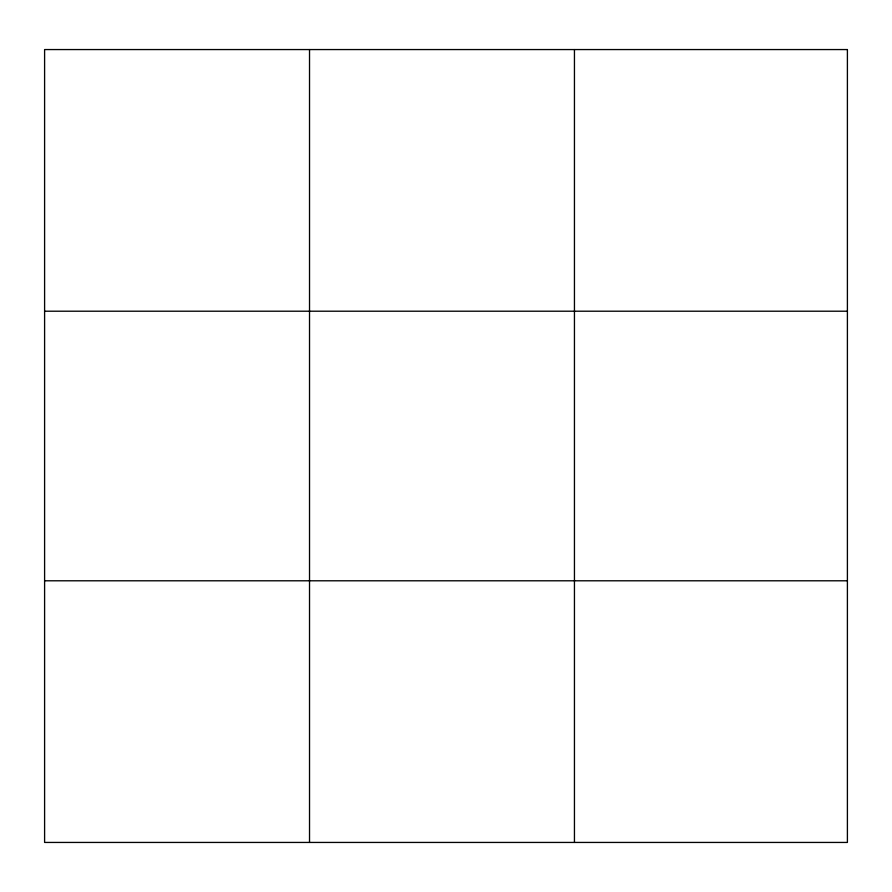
<?xml version="1.0" encoding="UTF-8"?>
<svg xmlns="http://www.w3.org/2000/svg" width="892" height="892" viewBox="0 0 892 892"><rect width="100%" height="100%" fill="white"/><g stroke="black" fill="none" stroke-linecap="round" stroke-linejoin="round"><path stroke-width="1.34" d="M309.524 842.438L309.524 49.562M574.448 842.438L574.448 49.562M44.6 311.208L847.4 311.208M44.6 580.792L847.4 580.792M847.4 49.562L847.4 842.438L44.6 842.438L44.6 49.562L847.4 49.562"/></g></svg>
